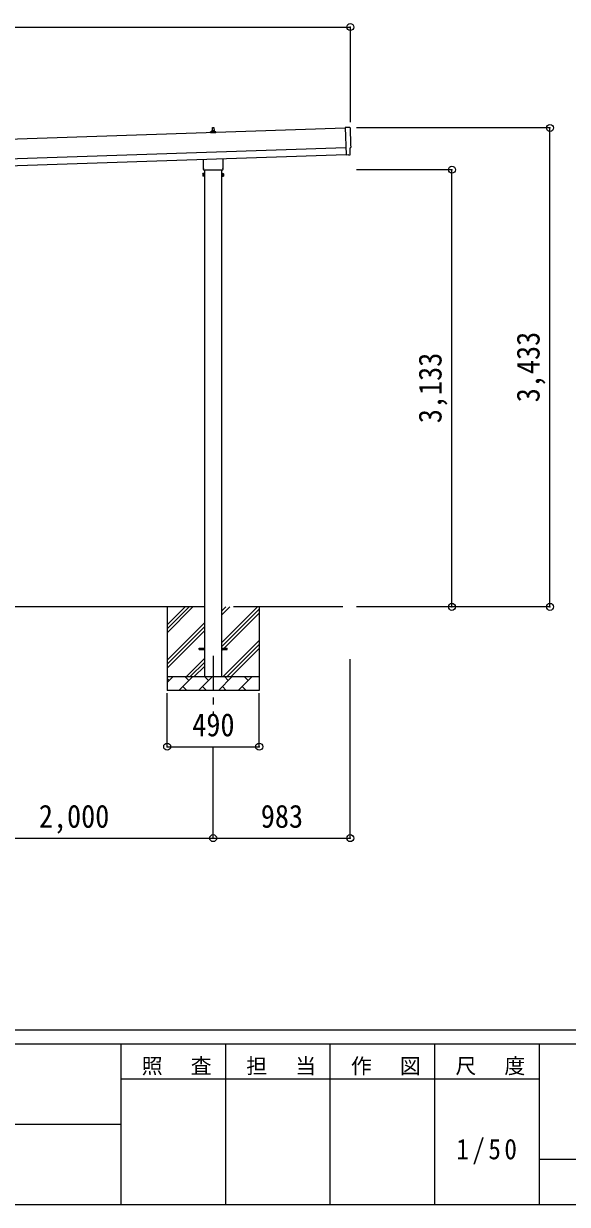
# Model space of a CAD drawing. Units: millimetres at full size, sheet at 1:50. Extents: x -14053 to 14053, y -9700 to 9700.
# Drawn here: x 3805 to 7705, y -9700 to -1236 of the extents above; entities that cross this region are included whole.
import ezdxf
from ezdxf.enums import TextEntityAlignment as Align

# ---------------------------------------------------------------- set-up
doc = ezdxf.new("R2010")
doc.units = ezdxf.units.MM
doc.header["$LTSCALE"] = 50
doc.header["$PDMODE"] = 32
doc.header["$PDSIZE"] = 50
doc.linetypes.add('CHAIN1', pattern=[8, 5, -1, 1, -1])
for name, color, linetype, lineweight in [('0-0_0', 7, 'Continuous', 9), ('0-4_OTH_LINE', 7, 'CHAIN1', 9), ('0-6_PARTS1', 6, 'Continuous', 9), ('0-8_TABLE1', 7, 'Continuous', 9), ('F-0', 7, 'Continuous', 9)]:
    doc.layers.add(name, color=color, linetype=linetype, lineweight=lineweight)
doc.styles.add('ＭＳ ゴシック', font='')
doc.styles.get('ＭＳ ゴシック').set_extended_font_data('MS Gothic')

msp = doc.modelspace()

# ---------------------------------------------------------------- linework, layer by layer
at = {"layer": '0-0_0'}
for p, q in [((5102.05, -5416.95), (3227.05, -5416.95)), ((4834.55, -5416.95), (4834.55, -6016.95)), ((4834.55, -5602), (5019.6, -5416.95)), ((4834.55, -5573.72), (4991.32, -5416.95)), ((4834.55, -5545.43), (4963.03, -5416.95)), ((5227.05, -5672.05), (5482.15, -5416.95)), ((5227.05, -5474.06), (5284.16, -5416.95)), ((5227.05, -5445.77), (5255.88, -5416.95)), ((5227.05, -5700.33), (5494.55, -5432.83)), ((5227.05, -5728.62), (5494.55, -5461.12)), ((6093.64, -5416.95), (5311.05, -5416.95)), ((5494.55, -5416.95), (5494.55, -6016.95)), ((4834.55, -5799.99), (5102.05, -5532.49)), ((4834.55, -5828.27), (5102.05, -5560.77)), ((4834.55, -5856.56), (5102.05, -5589.06)), ((5236.71, -5916.95), (5494.55, -5659.11)), ((5264.99, -5916.95), (5494.55, -5687.39)), ((5293.28, -5916.95), (5494.55, -5715.68)), ((4972.15, -5916.95), (5102.05, -5787.05)), ((5000.44, -5916.95), (5102.05, -5815.33)), ((4834.55, -5916.95), (5494.55, -5916.95)), ((4834.55, -5959.84), (4877.45, -5916.95)), ((4918.87, -6016.95), (5018.87, -5916.95)), ((4990.31, -5945.5), (4961.76, -5916.95)), ((5028.72, -5916.95), (5102.05, -5843.62)), ((5060.29, -6016.95), (5160.29, -5916.95)), ((5131.74, -5945.5), (5103.18, -5916.95)), ((5201.71, -6016.95), (5301.71, -5916.95)), ((5273.16, -5945.5), (5244.6, -5916.95)), ((5343.13, -6016.95), (5443.13, -5916.95)), ((5414.58, -5945.5), (5386.02, -5916.95)), ((5491.27, -5916.95), (5494.55, -5913.67)), ((4848.89, -5945.5), (4834.55, -5931.16)), ((4947.42, -5988.4), (4975.97, -6016.95)), ((5088.84, -5988.4), (5117.4, -6016.95)), ((5230.26, -5988.4), (5258.82, -6016.95)), ((5371.68, -5988.4), (5400.24, -6016.95)), ((5494.55, -6016.95), (4834.55, -6016.95))]:
    msp.add_line(p, q, dxfattribs=at)
at = {"layer": '0-4_OTH_LINE'}
msp.add_line((5164.55, -5766.95), (5164.55, -6184.45), dxfattribs=at)
at = {"layer": '0-6_PARTS1'}
for p, q in [((187.55, -1261.29), (6147.55, -1261.29)), ((6147.55, -1261.29), (6147.55, -1942.24)), ((7579.91, -1983.94), (6193.33, -1983.94)), ((7579.91, -5416.95), (7579.91, -1983.94)), ((6876.77, -2283.92), (6193.33, -2283.92)), ((6876.77, -5416.95), (6876.77, -2283.92)), ((6876.77, -5416.95), (6193.33, -5416.95)), ((7579.91, -5416.95), (6193.33, -5416.95)), ((6147.55, -7074.78), (6147.55, -5791.19)), ((4834.55, -6419.25), (4834.55, -6035.68)), ((5494.55, -6419.25), (5494.55, -6035.68)), ((4834.55, -6419.25), (5494.55, -6419.25)), ((5164.55, -7074.78), (5164.55, -6419.25)), ((3164.55, -7074.78), (5164.55, -7074.78)), ((5164.55, -7074.78), (6147.55, -7074.78))]:
    msp.add_line(p, q, dxfattribs=at)
for p in [(6147.55, -1261.29), (7579.91, -1983.94), (6876.77, -2283.92), (6876.77, -5416.95), (7579.91, -5416.95), (4834.55, -6419.25), (5494.55, -6419.25), (5164.55, -7074.78), (6147.55, -7074.78)]:
    msp.add_point(p, dxfattribs=at)
at = {"layer": '0-8_TABLE1', "color": 4}
for p, q in [((6111.92, -1985.34), (218.91, -2181.77)), ((5146.3, -2019.85), (5146.3, -2012.14)), ((5182.8, -2019.85), (5146.3, -2019.85)), ((5146.69, -2011.35), (5182.42, -2011.35)), ((5147.07, -2011.17), (5153.79, -2009.54)), ((5154.17, -2009.35), (5174.94, -2009.35)), ((5154.55, -2008.57), (5154.55, -2004.35)), ((5155.55, -2004.35), (5173.55, -2004.35)), ((5158.55, -2004.35), (5159.28, -1980.83)), ((5160.28, -1979.85), (5168.83, -1979.85)), ((5169.83, -1980.83), (5170.55, -2004.35)), ((5174.55, -2008.57), (5174.55, -2004.35)), ((5182.04, -2011.17), (5175.32, -2009.54)), ((5182.8, -2019.85), (5182.8, -2012.14)), ((223.57, -2321.69), (6116.58, -2125.26)), ((225.24, -2371.66), (6118.25, -2175.23)), ((6118.34, -2178), (6118.37, -2179)), ((6137.99, -2178.34), (6144.9, -2177.75)), ((5094.55, -2282.62), (5094.55, -2277.12)), ((5096.25, -2273.84), (5096.25, -2209.3)), ((5232.85, -2204.74), (5232.85, -2273.84)), ((5234.55, -2277.12), (5234.55, -2282.62)), ((5090.55, -2312.12), (5091.31, -2310.8)), ((5090.55, -2312.12), (5090.55, -2329.12)), ((5090.55, -2329.12), (5091.31, -2330.43)), ((5097.55, -2315.71), (5091.31, -2315.71)), ((5097.55, -2325.52), (5091.31, -2325.52)), ((5097.55, -2330.43), (5091.31, -2330.43)), ((5232.49, -2286.12), (5096.62, -2286.12)), ((5100.05, -2329.82), (5097.55, -2329.82)), ((5102.05, -2286.12), (5102.05, -5916.95)), ((5227.05, -5916.95), (5227.05, -2286.12)), ((5229.05, -2329.82), (5231.55, -2329.82)), ((5231.55, -2315.71), (5237.79, -2315.71)), ((5231.55, -2325.52), (5237.79, -2325.52)), ((5231.55, -2330.43), (5237.79, -2330.43)), ((5238.55, -2312.12), (5237.79, -2310.8)), ((5238.55, -2329.12), (5237.79, -2330.43)), ((5238.55, -2312.12), (5238.55, -2329.12)), ((5064.55, -5712.45), (5102.05, -5712.45)), ((5064.55, -5721.45), (5064.55, -5712.45)), ((5064.55, -5721.45), (5102.05, -5721.45)), ((5227.05, -5712.45), (5264.55, -5712.45)), ((5227.05, -5721.45), (5264.55, -5721.45)), ((5264.55, -5721.45), (5264.55, -5712.45))]:
    msp.add_line(p, q, dxfattribs=at)
for points in [[(6143.36, -1980.85), (6111.75, -1980.25), (6118.34, -2178)], [(6137.24, -2178.09), (6136.56, -2177.49), (6118.37, -2179)], [(6147.64, -2174.67), (6146.07, -2127.66), (6146.67, -2127.64)], [(5097.55, -2330.43), (5097.55, -2310.8), (5091.31, -2310.8)], [(5097.55, -2329.82), (5097.55, -2311.42), (5100.05, -2311.42)], [(5231.55, -2329.82), (5231.55, -2311.42), (5229.05, -2311.42)], [(5231.55, -2330.43), (5231.55, -2310.8), (5237.79, -2310.8)]]:
    msp.add_lwpolyline(points, dxfattribs=at)
for points in [[(5100.05, -2331.12), (5100.05, -2310.12), (5102.05, -2310.12), (5102.05, -2331.12)], [(5229.05, -2331.12), (5229.05, -2310.12), (5227.05, -2310.12), (5227.05, -2331.12)]]:
    msp.add_lwpolyline(points, close=True, dxfattribs=at)
for centre, radius, start, end in [((5147.3, -2012.14), 1, 103.62699, 180), ((5153.55, -2008.57), 1, 283.62699, 0), ((5158.64, -2004.99), 4.13, 90, 171.17633), ((5155.55, -2005.35), 1, 90, 180), ((5160.28, -1980.85), 1, 90, 178.60509), ((5167.89, -2004.35), 4.83, 133.60282, 180), ((5161.22, -2004.35), 4.83, 0, 46.39718), ((5168.83, -1980.85), 1, 1.39491, 90), ((5170.47, -2004.99), 4.13, 8.82367, 90), ((5173.55, -2005.35), 1, 0, 90), ((5175.55, -2008.57), 1, 180, 256.37301), ((5181.8, -2012.14), 1, 0, 76.37301), ((5098.55, -2277.12), 4, 125.09963, 180), ((5098.55, -2282.62), 4, 180, 194.47751), ((5098.55, -2282.62), 4, 194.47751, 241.04498), ((5230.55, -2282.62), 4, 298.95502, 345.52249), ((5230.55, -2277.12), 4, 0, 54.90037), ((5230.55, -2282.62), 4, 345.52249, 0), ((5094.9, -2313.26), 4.34, 145.61575, 214.38425), ((5106.79, -2320.62), 16.24, 162.41205, 197.58795), ((5094.9, -2327.98), 4.34, 145.61575, 214.38425), ((5222.31, -2320.62), 16.24, 342.41205, 17.58795), ((5234.21, -2313.26), 4.34, 325.61575, 34.38425), ((5234.21, -2327.98), 4.34, 325.61575, 34.38425)]:
    msp.add_arc(centre, radius, start, end, dxfattribs=at)
for centre, major_axis, ratio, start_param, end_param in [((6143.3, -1983.85), (3, 0.1), 0.99863, 6.2683889, 7.8016218), ((10908.86, -1895.46), (-4760.73, -158.69), 0.99863, 6.2683889, 6.2976778), ((6137.91, -2177.35), (0.75, -0.666), 0.9974, 4.712389, 5.5252311), ((6144.63, -2174.76), (2.25, -2), 0.9974, 5.5252311, 7.0411395), ((6146.52, -2123.25), (4.4, 0.15), 0.99863, 4.712389, 6.2976778)]:
    msp.add_ellipse(centre, major_axis=major_axis, ratio=ratio, start_param=start_param, end_param=end_param, dxfattribs=at)
at = {"layer": 'F-0', "color": 5, "lineweight": 5}
for p, q in [((-14053.43, -8450), (13346.57, -8450)), ((-14053.43, -8550), (8901.98, -8550)), ((4501.97, -8550), (4501.97, -9700)), ((5251.97, -8550), (5251.97, -9700)), ((6001.97, -8550), (6001.97, -9700)), ((6751.97, -8550), (6751.97, -9700)), ((7501.97, -8550), (7501.97, -9700)), ((4501.97, -8800), (7501.97, -8800)), ((-5748.03, -9125), (4501.97, -9125)), ((7501.97, -9375), (8901.98, -9375)), ((-14053.43, -9700), (13346.57, -9700))]:
    msp.add_line(p, q, dxfattribs=at)

# ---------------------------------------------------------------- texts
at = {"layer": '0-6_PARTS1', "color": 7, "style": 'ＭＳ ゴシック', "width": 0.9}
for s, p in [('3,433', (7554.91, -3950.44)), ('3,133', (6851.77, -4100.43))]:
    msp.add_text(s, height=165, rotation=90, dxfattribs=at).set_placement(p, align=Align.BOTTOM_LEFT)
for s, p in [('490', (5014.55, -6394.25)), ('2,000', (3914.55, -7049.78)), ('983', (5506.05, -7049.78))]:
    msp.add_text(s, height=165, dxfattribs=at).set_placement(p, align=Align.BOTTOM_LEFT)
at = {"layer": 'F-0', "attachment_point": 7, "style": 'ＭＳ ゴシック'}
for s, insert, char_height in [('\\T1.17;照\u3000査', (4651.98, -8775), 110), ('\\T1.17;担\u3000当', (5401.98, -8775), 110), ('\\T1.17;作\u3000図', (6151.97, -8775), 110), ('\\T1.17;尺\u3000度', (6901.98, -8775), 110), ('\\T1.28;\\W0.9;1/50', (6908.22, -9412.5), 146.6)]:
    msp.add_mtext(s, dxfattribs=dict(at, insert=insert, char_height=char_height))

doc.saveas('drawing.dxf')
